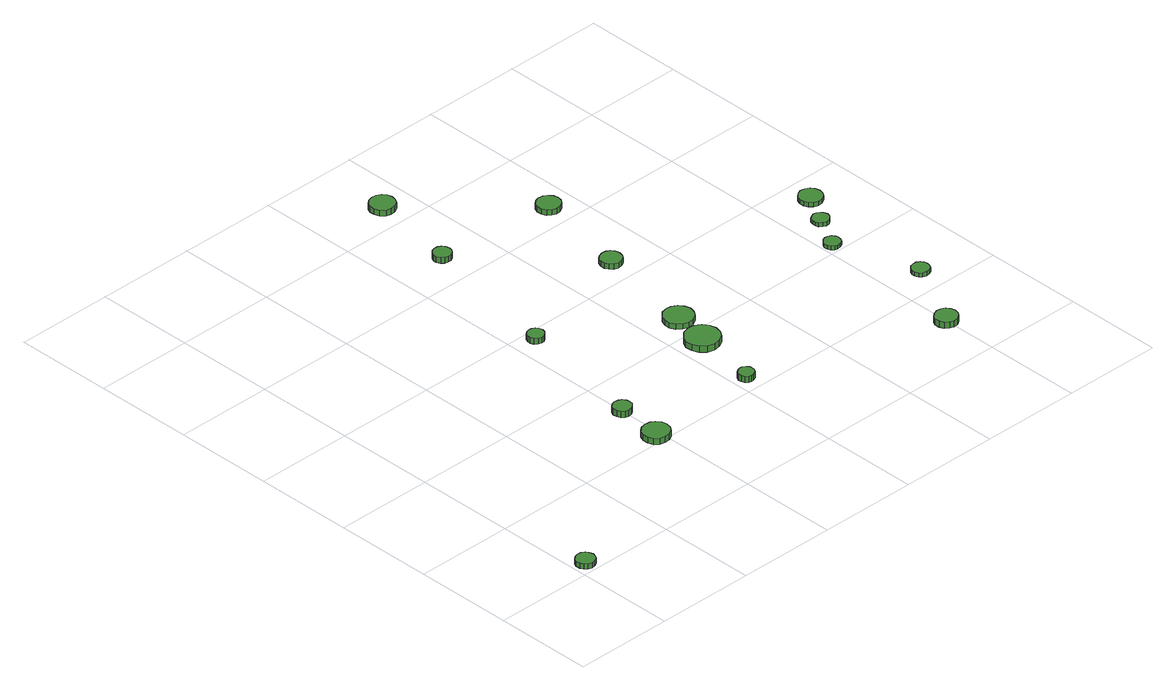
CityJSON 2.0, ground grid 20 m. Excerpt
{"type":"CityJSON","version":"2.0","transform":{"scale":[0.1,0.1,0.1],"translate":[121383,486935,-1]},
"CityObjects":{
"tree1":{"type":"SolitaryVegetationObject","attributes":{"function":"something"},"geometry":[{"type":"MultiSurface","lod":"1","boundaries":[[[0,1,2,3,4,5,6,7,8,9,10,11,12,13,14]],[[15,16,17,18,19,20,21,22,23,24,25,26,27,28,29]],[[0,29,28,1]],[[1,28,27,2]],[[2,27,26,3]],[[3,26,25,4]],[[4,25,24,5]],[[5,24,23,6]],[[6,23,22,7]],[[7,22,21,8]],[[8,21,20,9]],[[9,20,19,10]],[[10,19,18,11]],[[11,18,17,12]],[[12,17,16,13]],[[13,16,15,14]],[[14,15,29,0]]]}]},
"tree2":{"type":"SolitaryVegetationObject","attributes":{"function":"something"},"geometry":[{"type":"MultiSurface","lod":"1","boundaries":[[[30,31,32,33,34,35,36,37,38,39,40,41,42,43,44]],[[45,46,47,48,49,50,51,52,53,54,55,56,57,58,59]],[[30,59,58,31]],[[31,58,57,32]],[[32,57,56,33]],[[33,56,55,34]],[[34,55,54,35]],[[35,54,53,36]],[[36,53,52,37]],[[37,52,51,38]],[[38,51,50,39]],[[39,50,49,40]],[[40,49,48,41]],[[41,48,47,42]],[[42,47,46,43]],[[43,46,45,44]],[[44,45,59,30]]]}]},
"tree3":{"type":"SolitaryVegetationObject","attributes":{"function":"something"},"geometry":[{"type":"MultiSurface","lod":"1","boundaries":[[[60,61,62,63,64,65,66,67,68,69,70,71,72,73,74]],[[75,76,77,78,79,80,81,82,83,84,85,86,87,88,89]],[[60,89,88,61]],[[61,88,87,62]],[[62,87,86,63]],[[63,86,85,64]],[[64,85,84,65]],[[65,84,83,66]],[[66,83,82,67]],[[67,82,81,68]],[[68,81,80,69]],[[69,80,79,70]],[[70,79,78,71]],[[71,78,77,72]],[[72,77,76,73]],[[73,76,75,74]],[[74,75,89,60]]]}]},
"tree4":{"type":"SolitaryVegetationObject","attributes":{"function":"something"},"geometry":[{"type":"MultiSurface","lod":"1","boundaries":[[[90,91,92,93,94,95,96,97,98,99,100,101,102,103,104]],[[105,106,107,108,109,110,111,112,113,114,115,116,117,118,119]],[[90,119,118,91]],[[91,118,117,92]],[[92,117,116,93]],[[93,116,115,94]],[[94,115,114,95]],[[95,114,113,96]],[[96,113,112,97]],[[97,112,111,98]],[[98,111,110,99]],[[99,110,109,100]],[[100,109,108,101]],[[101,108,107,102]],[[102,107,106,103]],[[103,106,105,104]],[[104,105,119,90]]]}]},
"tree5":{"type":"SolitaryVegetationObject","attributes":{"function":"something"},"geometry":[{"type":"MultiSurface","lod":"1","boundaries":[[[120,121,122,123,124,125,126,127,128,129,130,131,132,133,134]],[[135,136,137,138,139,140,141,142,143,144,145,146,147,148,149]],[[120,149,148,121]],[[121,148,147,122]],[[122,147,146,123]],[[123,146,145,124]],[[124,145,144,125]],[[125,144,143,126]],[[126,143,142,127]],[[127,142,141,128]],[[128,141,140,129]],[[129,140,139,130]],[[130,139,138,131]],[[131,138,137,132]],[[132,137,136,133]],[[133,136,135,134]],[[134,135,149,120]]]}]},
"tree6":{"type":"SolitaryVegetationObject","attributes":{"function":"something"},"geometry":[{"type":"MultiSurface","lod":"1","boundaries":[[[150,151,152,153,154,155,156,157,158,159,160,161,162,163,164]],[[165,166,167,168,169,170,171,172,173,174,175,176,177,178,179]],[[150,179,178,151]],[[151,178,177,152]],[[152,177,176,153]],[[153,176,175,154]],[[154,175,174,155]],[[155,174,173,156]],[[156,173,172,157]],[[157,172,171,158]],[[158,171,170,159]],[[159,170,169,160]],[[160,169,168,161]],[[161,168,167,162]],[[162,167,166,163]],[[163,166,165,164]],[[164,165,179,150]]]}]},
"tree7":{"type":"SolitaryVegetationObject","attributes":{"function":"something"},"geometry":[{"type":"MultiSurface","lod":"1","boundaries":[[[180,181,182,183,184,185,186,187,188,189,190,191,192,193,194]],[[195,196,197,198,199,200,201,202,203,204,205,206,207,208,209]],[[180,209,208,181]],[[181,208,207,182]],[[182,207,206,183]],[[183,206,205,184]],[[184,205,204,185]],[[185,204,203,186]],[[186,203,202,187]],[[187,202,201,188]],[[188,201,200,189]],[[189,200,199,190]],[[190,199,198,191]],[[191,198,197,192]],[[192,197,196,193]],[[193,196,195,194]],[[194,195,209,180]]]}]},
"tree8":{"type":"SolitaryVegetationObject","attributes":{"function":"something"},"geometry":[{"type":"MultiSurface","lod":"1","boundaries":[[[210,211,212,213,214,215,216,217,218,219,220,221,222,223,224]],[[225,226,227,228,229,230,231,232,233,234,235,236,237,238,239]],[[210,239,238,211]],[[211,238,237,212]],[[212,237,236,213]],[[213,236,235,214]],[[214,235,234,215]],[[215,234,233,216]],[[216,233,232,217]],[[217,232,231,218]],[[218,231,230,219]],[[219,230,229,220]],[[220,229,228,221]],[[221,228,227,222]],[[222,227,226,223]],[[223,226,225,224]],[[224,225,239,210]]]}]},
"tree9":{"type":"SolitaryVegetationObject","attributes":{"function":"something"},"geometry":[{"type":"MultiSurface","lod":"1","boundaries":[[[240,241,242,243,244,245,246,247,248,249,250,251,252,253,254]],[[255,256,257,258,259,260,261,262,263,264,265,266,267,268,269]],[[240,269,268,241]],[[241,268,267,242]],[[242,267,266,243]],[[243,266,265,244]],[[244,265,264,245]],[[245,264,263,246]],[[246,263,262,247]],[[247,262,261,248]],[[248,261,260,249]],[[249,260,259,250]],[[250,259,258,251]],[[251,258,257,252]],[[252,257,256,253]],[[253,256,255,254]],[[254,255,269,240]]]}]},
"tree10":{"type":"SolitaryVegetationObject","attributes":{"function":"something"},"geometry":[{"type":"MultiSurface","lod":"1","boundaries":[[[270,271,272,273,274,275,276,277,278,279,280,281,282,283,284]],[[285,286,287,288,289,290,291,292,293,294,295,296,297,298,299]],[[270,299,298,271]],[[271,298,297,272]],[[272,297,296,273]],[[273,296,295,274]],[[274,295,294,275]],[[275,294,293,276]],[[276,293,292,277]],[[277,292,291,278]],[[278,291,290,279]],[[279,290,289,280]],[[280,289,288,281]],[[281,288,287,282]],[[282,287,286,283]],[[283,286,285,284]],[[284,285,299,270]]]}]},
"tree11":{"type":"SolitaryVegetationObject","attributes":{"function":"something"},"geometry":[{"type":"MultiSurface","lod":"1","boundaries":[[[300,301,302,303,304,305,306,307,308,309,310,311,312,313,314]],[[315,316,317,318,319,320,321,322,323,324,325,326,327,328,329]],[[300,329,328,301]],[[301,328,327,302]],[[302,327,326,303]],[[303,326,325,304]],[[304,325,324,305]],[[305,324,323,306]],[[306,323,322,307]],[[307,322,321,308]],[[308,321,320,309]],[[309,320,319,310]],[[310,319,318,311]],[[311,318,317,312]],[[312,317,316,313]],[[313,316,315,314]],[[314,315,329,300]]]}]},
"tree12":{"type":"SolitaryVegetationObject","attributes":{"function":"something"},"geometry":[{"type":"MultiSurface","lod":"1","boundaries":[[[330,331,332,333,334,335,336,337,338,339,340,341,342,343,344]],[[345,346,347,348,349,350,351,352,353,354,355,356,357,358,359]],[[330,359,358,331]],[[331,358,357,332]],[[332,357,356,333]],[[333,356,355,334]],[[334,355,354,335]],[[335,354,353,336]],[[336,353,352,337]],[[337,352,351,338]],[[338,351,350,339]],[[339,350,349,340]],[[340,349,348,341]],[[341,348,347,342]],[[342,347,346,343]],[[343,346,345,344]],[[344,345,359,330]]]}]},
"tree13":{"type":"SolitaryVegetationObject","attributes":{"function":"something"},"geometry":[{"type":"MultiSurface","lod":"1","boundaries":[[[360,361,362,363,364,365,366,367,368,369,370,371,372,373,374]],[[375,376,377,378,379,380,381,382,383,384,385,386,387,388,389]],[[360,389,388,361]],[[361,388,387,362]],[[362,387,386,363]],[[363,386,385,364]],[[364,385,384,365]],[[365,384,383,366]],[[366,383,382,367]],[[367,382,381,368]],[[368,381,380,369]],[[369,380,379,370]],[[370,379,378,371]],[[371,378,377,372]],[[372,377,376,373]],[[373,376,375,374]],[[374,375,389,360]]]}]},
"tree14":{"type":"SolitaryVegetationObject","attributes":{"function":"something"},"geometry":[{"type":"MultiSurface","lod":"1","boundaries":[[[390,391,392,393,394,395,396,397,398,399,400,401,402,403,404]],[[405,406,407,408,409,410,411,412,413,414,415,416,417,418,419]],[[390,419,418,391]],[[391,418,417,392]],[[392,417,416,393]],[[393,416,415,394]],[[394,415,414,395]],[[395,414,413,396]],[[396,413,412,397]],[[397,412,411,398]],[[398,411,410,399]],[[399,410,409,400]],[[400,409,408,401]],[[401,408,407,402]],[[402,407,406,403]],[[403,406,405,404]],[[404,405,419,390]]]}]},
"tree15":{"type":"SolitaryVegetationObject","attributes":{"function":"something"},"geometry":[{"type":"MultiSurface","lod":"1","boundaries":[[[420,421,422,423,424,425,426,427,428,429,430,431,432,433,434]],[[435,436,437,438,439,440,441,442,443,444,445,446,447,448,449]],[[420,449,448,421]],[[421,448,447,422]],[[422,447,446,423]],[[423,446,445,424]],[[424,445,444,425]],[[425,444,443,426]],[[426,443,442,427]],[[427,442,441,428]],[[428,441,440,429]],[[429,440,439,430]],[[430,439,438,431]],[[431,438,437,432]],[[432,437,436,433]],[[433,436,435,434]],[[434,435,449,420]]]}]},
"tree16":{"type":"SolitaryVegetationObject","attributes":{"function":"something"},"geometry":[{"type":"MultiSurface","lod":"1","boundaries":[[[450,451,452,453,454,455,456,457,458,459,460,461,462,463,464]],[[465,466,467,468,469,470,471,472,473,474,475,476,477,478,479]],[[450,479,478,451]],[[451,478,477,452]],[[452,477,476,453]],[[453,476,475,454]],[[454,475,474,455]],[[455,474,473,456]],[[456,473,472,457]],[[457,472,471,458]],[[458,471,470,459]],[[459,470,469,460]],[[460,469,468,461]],[[461,468,467,462]],[[462,467,466,463]],[[463,466,465,464]],[[464,465,479,450]]]}]}
},
"vertices":[
[46,25,17],[44,32,17],[40,39,17],[33,43,17],[25,43,17],[18,41,17],[12,36,17],[9,29,17],[9,21,17],[12,14,17],[18,8,17],[25,6,17],[33,7,17],[40,11,17],[44,17,17],[44,17,6],[40,11,6],[33,7,6],[25,6,6],[18,8,6],[12,14,6],[9,21,6],[9,29,6],[12,36,6],[18,41,6],[25,43,6],[33,43,6],[40,39,6],[44,32,6],[46,25,6],
[407,208,28],[405,219,28],[398,228,28],[389,233,28],[378,234,28],[367,231,28],[359,224,28],[355,214,28],[355,203,28],[359,193,28],[367,185,28],[378,182,28],[389,183,28],[398,188,28],[405,197,28],[405,197,15],[398,188,15],[389,183,15],[378,182,15],[367,185,15],[359,193,15],[355,203,15],[355,214,15],[359,224,15],[367,231,15],[378,234,15],[389,233,15],[398,228,15],[405,219,15],[407,208,15],
[414,308,23],[413,315,23],[408,322,23],[402,325,23],[394,326,23],[387,324,23],[381,319,23],[378,312,23],[378,304,23],[381,297,23],[387,292,23],[394,290,23],[402,291,23],[408,295,23],[413,301,23],[413,301,10],[408,295,10],[402,291,10],[394,290,10],[387,292,10],[381,297,10],[378,304,10],[378,312,10],[381,319,10],[387,324,10],[394,326,10],[402,325,10],[408,322,10],[413,315,10],[414,308,10],
[465,578,18],[463,585,18],[459,590,18],[453,594,18],[447,594,18],[440,592,18],[435,588,18],[432,582,18],[432,575,18],[435,568,18],[440,564,18],[447,562,18],[453,562,18],[459,566,18],[463,571,18],[463,571,6],[459,566,6],[453,562,6],[447,562,6],[440,564,6],[435,568,6],[432,575,6],[432,582,6],[435,588,6],[440,592,6],[447,594,6],[453,594,6],[459,590,6],[463,585,6],[465,578,6],
[640,231,23],[639,237,23],[635,242,23],[629,246,23],[623,246,23],[617,244,23],[612,240,23],[609,234,23],[609,228,23],[612,222,23],[617,217,23],[623,215,23],[629,216,23],[635,219,23],[639,225,23],[639,225,10],[635,219,10],[629,216,10],[623,215,10],[617,217,10],[612,222,10],[609,228,10],[609,234,10],[612,240,10],[617,244,10],[623,246,10],[629,246,10],[635,242,10],[639,237,10],[640,231,10],
[685,368,19],[682,381,19],[674,393,19],[662,400,19],[648,401,19],[634,397,19],[624,387,19],[618,375,19],[618,361,19],[624,348,19],[634,338,19],[648,334,19],[662,336,19],[674,343,19],[682,354,19],[682,354,6],[674,343,6],[662,336,6],[648,334,6],[634,338,6],[624,348,6],[618,361,6],[618,375,6],[624,387,6],[634,397,6],[648,401,6],[662,400,6],[674,393,6],[682,381,6],[685,368,6],
[524,871,18],[523,879,18],[518,885,18],[512,889,18],[504,889,18],[497,887,18],[492,882,18],[489,875,18],[489,868,18],[492,861,18],[497,856,18],[504,854,18],[512,854,18],[518,858,18],[523,864,18],[523,864,6],[518,858,6],[512,854,6],[504,854,6],[497,856,6],[492,861,6],[489,868,6],[489,875,6],[492,882,6],[497,887,6],[504,889,6],[512,889,6],[518,885,6],[523,879,6],[524,871,6],
[697,444,17],[694,456,17],[687,466,17],[676,472,17],[664,473,17],[653,470,17],[644,461,17],[639,450,17],[639,438,17],[644,427,17],[653,419,17],[664,415,17],[676,416,17],[687,422,17],[694,432,17],[694,432,6],[687,422,6],[676,416,6],[664,415,6],[653,419,6],[644,427,6],[639,438,6],[639,450,6],[644,461,6],[653,470,6],[664,473,6],[676,472,6],[687,466,6],[694,456,6],[697,444,6],
[563,1054,18],[561,1064,18],[555,1072,18],[546,1077,18],[536,1078,18],[526,1075,18],[518,1068,18],[514,1059,18],[514,1049,18],[518,1039,18],[526,1032,18],[536,1029,18],[546,1030,18],[555,1035,18],[561,1044,18],[561,1044,6],[555,1035,6],[546,1030,6],[536,1029,6],[526,1032,6],[518,1039,6],[514,1049,6],[514,1059,6],[518,1068,6],[526,1075,6],[536,1078,6],[546,1077,6],[555,1072,6],[561,1064,6],[563,1054,6],
[728,653,17],[726,662,17],[721,669,17],[714,673,17],[705,674,17],[696,671,17],[690,666,17],[686,658,17],[686,649,17],[690,641,17],[696,635,17],[705,632,17],[714,633,17],[721,637,17],[726,644,17],[726,644,6],[721,637,6],[714,633,6],[705,632,6],[696,635,6],[690,641,6],[686,649,6],[686,658,6],[690,666,6],[696,671,6],[705,674,6],[714,673,6],[721,669,6],[726,662,6],[728,653,6],
[770,850,17],[768,859,17],[762,867,17],[754,872,17],[744,873,17],[735,870,17],[728,864,17],[724,855,17],[724,845,17],[728,836,17],[735,830,17],[744,827,17],[754,828,17],[762,832,17],[768,840,17],[768,840,6],[762,832,6],[754,828,6],[744,827,6],[735,830,6],[728,836,6],[724,845,6],[724,855,6],[728,864,6],[735,870,6],[744,873,6],[754,872,6],[762,867,6],[768,859,6],[770,850,6],
[1018,108,23],[1016,117,23],[1011,125,23],[1003,129,23],[994,130,23],[985,127,23],[978,121,23],[974,113,23],[974,104,23],[978,95,23],[985,89,23],[994,86,23],[1003,87,23],[1011,92,23],[1016,99,23],[1016,99,10],[1011,92,10],[1003,87,10],[994,86,10],[985,89,10],[978,95,10],[974,104,10],[974,113,10],[978,121,10],[985,127,10],[994,130,10],[1003,129,10],[1011,125,10],[1016,117,10],[1018,108,10],
[1038,421,14],[1037,427,14],[1033,433,14],[1027,436,14],[1020,437,14],[1014,435,14],[1009,430,14],[1006,424,14],[1006,417,14],[1009,411,14],[1014,406,14],[1020,404,14],[1027,405,14],[1033,408,14],[1037,414,14],[1037,414,6],[1033,408,6],[1027,405,6],[1020,404,6],[1014,406,6],[1009,411,6],[1006,417,6],[1006,424,6],[1009,430,6],[1014,435,6],[1020,437,6],[1027,436,6],[1033,433,6],[1037,427,6],[1038,421,6],
[1091,252,16],[1090,259,16],[1086,265,16],[1079,269,16],[1072,269,16],[1065,267,16],[1060,262,16],[1057,256,16],[1057,249,16],[1060,242,16],[1065,237,16],[1072,235,16],[1079,236,16],[1086,239,16],[1090,245,16],[1090,245,7],[1086,239,7],[1079,236,7],[1072,235,7],[1065,237,7],[1060,242,7],[1057,249,7],[1057,256,7],[1060,262,7],[1065,267,7],[1072,269,7],[1079,269,7],[1086,265,7],[1090,259,7],[1091,252,7],
[1075,486,14],[1073,493,14],[1069,498,14],[1063,502,14],[1056,503,14],[1050,500,14],[1044,496,14],[1042,490,14],[1042,483,14],[1044,476,14],[1050,472,14],[1056,469,14],[1063,470,14],[1069,474,14],[1073,479,14],[1073,479,6],[1069,474,6],[1063,470,6],[1056,469,6],[1050,472,6],[1044,476,6],[1042,483,6],[1042,490,6],[1044,496,6],[1050,500,6],[1056,503,6],[1063,502,6],[1069,498,6],[1073,493,6],[1075,486,6],
[1115,546,15],[1113,555,15],[1108,563,15],[1099,568,15],[1090,569,15],[1081,566,15],[1074,559,15],[1070,551,15],[1070,541,15],[1074,533,15],[1081,526,15],[1090,523,15],[1099,524,15],[1108,529,15],[1113,537,15],[1113,537,6],[1108,529,6],[1099,524,6],[1090,523,6],[1081,526,6],[1074,533,6],[1070,541,6],[1070,551,6],[1074,559,6],[1081,566,6],[1090,569,6],[1099,568,6],[1108,563,6],[1113,555,6],[1115,546,6]
]}
